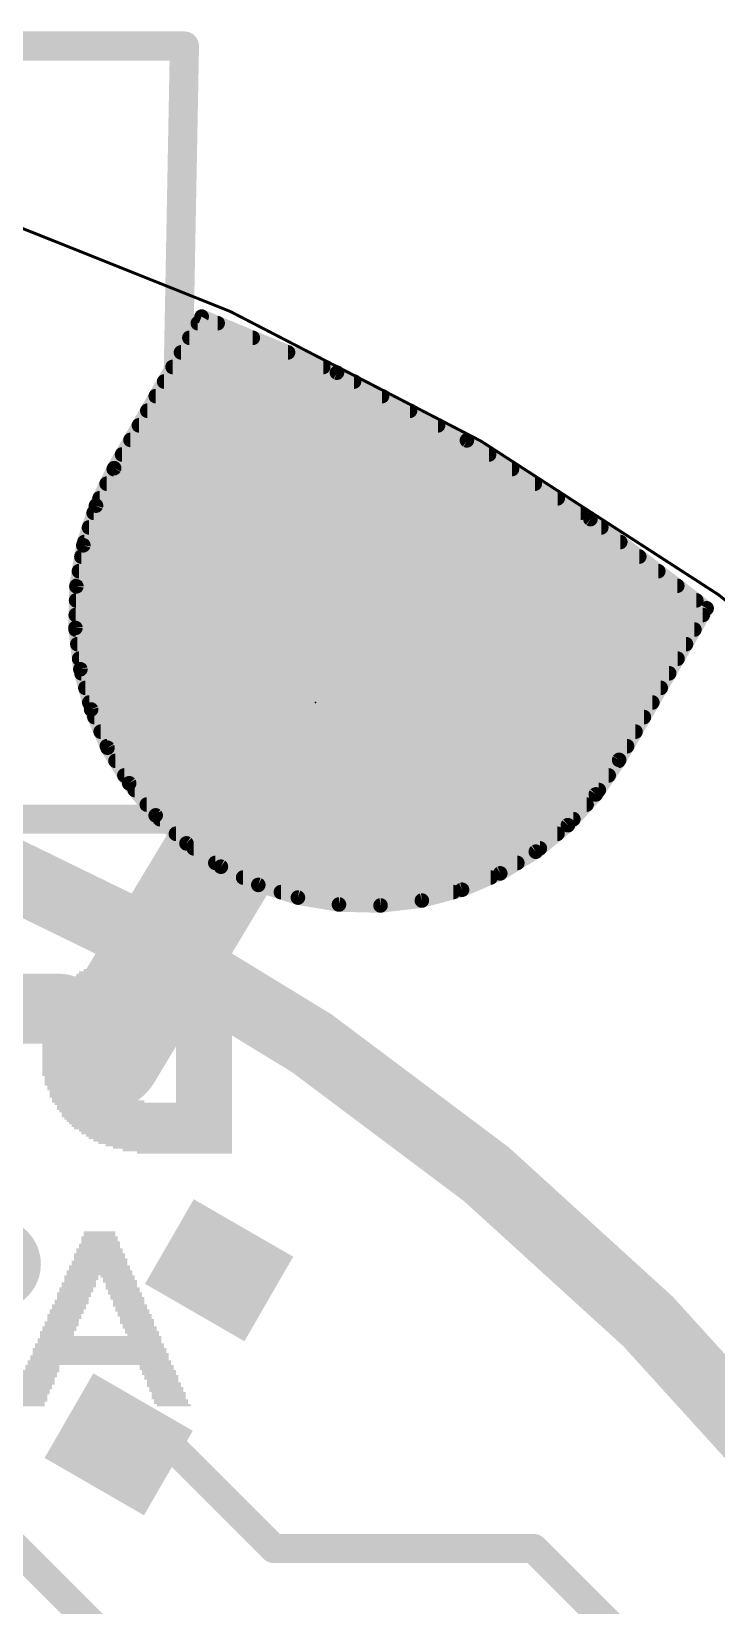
# Model space of a CAD drawing. Extents: x -25.4 to 25.4, y -25.4 to 25.5.
# Drawn here: x 8.83 to 14.8, y 11.82 to 25.53 of the extents above; entities that cross this region are included whole.
import ezdxf

# ---------------------------------------------------------------- set-up
doc = ezdxf.new("R2010")
doc.units = 0
for name, color, linetype in [('1', 12, 'CONTINUOUS'), ('16', 132, 'CONTINUOUS'), ('17', 110, 'CONTINUOUS'), ('18', 110, 'CONTINUOUS'), ('20', 53, 'CONTINUOUS'), ('204', 40, 'CONTINUOUS'), ('23', 53, 'CONTINUOUS')]:
    doc.layers.add(name, color=color, linetype=linetype)

# ---------------------------------------------------------------- blocks, each defined once
blk = doc.blocks.new('ROUNDP')
at = {"const_width": 0.5}
blk.add_lwpolyline([(0, -0.25, 1), (0, 0.25, 1), (0, -0.25)], format="xyb", dxfattribs=at)
blk = doc.blocks.new('RECT')
blk.add_solid([(-0.5, -0.5), (0.5, -0.5), (-0.5, 0.5), (0.5, 0.5)])
blk = doc.blocks.new('ROUNDV')
at = {"const_width": 0.5}
blk.add_lwpolyline([(0, -0.25, 1), (0, 0.25, 1), (0, -0.25)], format="xyb", dxfattribs=at)

msp = doc.modelspace()

# ---------------------------------------------------------------- linework, layer by layer
at = {"layer": '1'}
for points, const_width in [([(10.3098, 23.0447), (9.5478, 21.7249)], 0.127), ([(10.2765, 22.987), (10.4491, 22.987)], 0.127), ([(11.4887, 22.5564), (10.3098, 23.0447)], 0.127), ([(10.2031, 22.86), (10.7557, 22.86)], 0.127), ([(10.1298, 22.733), (11.0624, 22.733)], 0.127), ([(10.0565, 22.606), (11.369, 22.606)], 0.127), ([(12.6206, 21.9672), (11.4887, 22.5564)], 0.127), ([(9.9832, 22.479), (11.6374, 22.479)], 0.127), ([(9.9099, 22.352), (11.8814, 22.352)], 0.127), ([(9.8365, 22.225), (12.1253, 22.225)], 0.127), ([(9.7632, 22.098), (12.3693, 22.098)], 0.127), ([(9.6899, 21.971), (12.6133, 21.971)], 0.127), ([(13.6968, 21.2815), (12.6206, 21.9672)], 0.127), ([(9.6166, 21.844), (12.8139, 21.844)], 0.127), ([(9.5478, 21.7249), (9.3894, 21.3989)], 0.127), ([(9.4823, 21.59), (13.2126, 21.59)], 0.127), ([(9.544, 21.717), (13.0133, 21.717)], 0.127), ([(9.4206, 21.463), (13.412, 21.463)], 0.127), ([(9.3894, 21.3989), (9.2791, 21.0537)], 0.127), ([(9.3693, 21.336), (13.6113, 21.336)], 0.127), ([(9.3287, 21.209), (13.7914, 21.209)], 0.127), ([(14.7092, 20.5047), (13.6968, 21.2815)], 0.127), ([(9.2791, 21.0537), (9.219, 20.6963)], 0.127), ([(9.2881, 21.082), (13.9569, 21.082)], 0.127), ([(9.2625, 20.955), (14.1224, 20.955)], 0.127), ([(9.2411, 20.828), (14.2879, 20.828)], 0.127), ([(9.219, 20.6963), (9.2104, 20.334)], 0.127), ([(9.2198, 20.701), (14.4534, 20.701)], 0.127), ([(9.2161, 20.574), (14.6189, 20.574)], 0.127), ([(13.9472, 19.1849), (14.7092, 20.5047)], 0.127), ([(9.2131, 20.447), (14.6759, 20.447)], 0.127), ([(9.2104, 20.334), (9.2534, 19.9742)], 0.127), ([(9.212, 20.32), (14.6026, 20.32)], 0.127), ([(9.2272, 20.193), (14.5292, 20.193)], 0.127), ([(9.2424, 20.066), (14.4559, 20.066)], 0.127), ([(9.2534, 19.9742), (9.3472, 19.6241)], 0.127), ([(9.2628, 19.939), (14.3826, 19.939)], 0.127), ([(9.2969, 19.812), (14.3093, 19.812)], 0.127), ([(9.3309, 19.685), (14.2359, 19.685)], 0.127), ([(9.3472, 19.6241), (9.4899, 19.291)], 0.127), ([(9.3755, 19.558), (14.1626, 19.558)], 0.127), ([(9.4299, 19.431), (14.0893, 19.431)], 0.127), ([(9.4843, 19.304), (14.016, 19.304)], 0.127), ([(9.4899, 19.291), (9.6785, 18.9816)], 0.127), ([(9.5593, 19.177), (13.9419, 19.177)], 0.127), ([(13.7441, 18.8848), (13.9472, 19.1849)], 0.127), ([(9.6368, 19.05), (13.8559, 19.05)], 0.127), ([(9.6785, 18.9816), (9.9092, 18.7021)], 0.127), ([(9.7268, 18.923), (13.77, 18.923)], 0.127), ([(13.5003, 18.6166), (13.7441, 18.8848)], 0.127), ([(9.8317, 18.796), (13.6634, 18.796)], 0.127), ([(9.9092, 18.7021), (10.1774, 18.4583)], 0.127), ([(9.9456, 18.669), (13.5479, 18.669)], 0.127), ([(13.2208, 18.3859), (13.5003, 18.6166)], 0.127), ([(10.0853, 18.542), (13.4099, 18.542)], 0.127), ([(10.1774, 18.4583), (10.4775, 18.2552)], 0.127), ([(10.2414, 18.415), (13.2561, 18.415)], 0.127), ([(12.9114, 18.1973), (13.2208, 18.3859)], 0.127), ([(10.429, 18.288), (13.0603, 18.288)], 0.127), ([(10.4775, 18.2552), (10.8035, 18.0968)], 0.127), ([(12.5783, 18.0546), (12.9114, 18.1973)], 0.127), ([(10.6714, 18.161), (12.8267, 18.161)], 0.127), ([(10.8035, 18.0968), (11.1487, 17.9865)], 0.127), ([(11.0001, 18.034), (12.5014, 18.034)], 0.127), ([(12.2282, 17.9608), (12.5783, 18.0546)], 0.127), ([(11.1487, 17.9865), (11.5061, 17.9264)], 0.127), ([(11.5061, 17.9264), (11.8684, 17.9178)], 0.127), ([(11.8684, 17.9178), (12.2282, 17.9608)], 0.127), ([(10.0315, 13.2262), (9.587, 13.2262)], 0.254), ([(10.9388, 12.319), (10.0315, 13.2262)], 0.254), ([(13.2023, 12.319), (10.9388, 12.319)], 0.254), ([(13.2023, 12.319), (14.8688, 10.6525)], 0.254)]:
    msp.add_lwpolyline(points, dxfattribs=dict(at, const_width=const_width))
for points, const_width in [([(10.2765, 23.0188, 1), (10.2765, 22.9553)], 0.0635), ([(10.3219, 23.0741, 1), (10.2976, 23.0154)], 0.0635), ([(10.3373, 23.0288, 1), (10.2823, 23.0606)], 0.0635), ([(10.4491, 22.9553, 1), (10.4491, 23.0188)], 0.0635), ([(10.2031, 22.8917, 1), (10.2031, 22.8283)], 0.0635), ([(10.7557, 22.8283, 1), (10.7557, 22.8917)], 0.0635), ([(10.1298, 22.7647, 1), (10.1298, 22.7013)], 0.0635), ([(11.0624, 22.7013, 1), (11.0624, 22.7647)], 0.0635), ([(10.0565, 22.6378, 1), (10.0565, 22.5743)], 0.0635), ([(11.369, 22.5743, 1), (11.369, 22.6378)], 0.0635), ([(11.5034, 22.5846, 1), (11.4741, 22.5282)], 0.0635), ([(11.4766, 22.5271, 1), (11.5009, 22.5857)], 0.0635), ([(9.9832, 22.5108, 1), (9.9832, 22.4473)], 0.0635), ([(11.6374, 22.4473, 1), (11.6374, 22.5108)], 0.0635), ([(9.9099, 22.3837, 1), (9.9099, 22.3203)], 0.0635), ([(11.8814, 22.3203, 1), (11.8814, 22.3837)], 0.0635), ([(9.8365, 22.2568, 1), (9.8365, 22.1933)], 0.0635), ([(12.1253, 22.1933, 1), (12.1253, 22.2568)], 0.0635), ([(9.7632, 22.1298, 1), (9.7632, 22.0663)], 0.0635), ([(12.3693, 22.0663, 1), (12.3693, 22.1298)], 0.0635), ([(9.6899, 22.0027, 1), (9.6899, 21.9393)], 0.0635), ([(12.6377, 21.9939, 1), (12.6036, 21.9404)], 0.0635), ([(12.6059, 21.939, 1), (12.6353, 21.9953)], 0.0635), ([(12.6133, 21.9393, 1), (12.6133, 22.0027)], 0.0635), ([(9.6166, 21.8758, 1), (9.6166, 21.8123)], 0.0635), ([(12.8139, 21.8123, 1), (12.8139, 21.8758)], 0.0635), ([(9.4823, 21.6217, 1), (9.4823, 21.5583)], 0.0635), ([(9.544, 21.7488, 1), (9.544, 21.6853)], 0.0635), ([(9.5203, 21.7408, 1), (9.5753, 21.709)], 0.0635), ([(9.5764, 21.711, 1), (9.5192, 21.7388)], 0.0635), ([(13.0133, 21.6853, 1), (13.0133, 21.7488)], 0.0635), ([(13.2126, 21.5583, 1), (13.2126, 21.6217)], 0.0635), ([(9.4206, 21.4947, 1), (9.4206, 21.4313)], 0.0635), ([(13.412, 21.4313, 1), (13.412, 21.4947)], 0.0635), ([(9.3693, 21.3678, 1), (9.3693, 21.3043)], 0.0635), ([(9.3609, 21.4128, 1), (9.418, 21.385)], 0.0635), ([(9.4197, 21.3892, 1), (9.3592, 21.4086)], 0.0635), ([(13.6113, 21.3043, 1), (13.6113, 21.3678)], 0.0635), ([(9.3287, 21.2407, 1), (9.3287, 21.1773)], 0.0635), ([(13.7162, 21.3067, 1), (13.6775, 21.2563)], 0.0635), ([(13.6798, 21.2548, 1), (13.7139, 21.3083)], 0.0635), ([(13.7914, 21.1773, 1), (13.7914, 21.2407)], 0.0635), ([(9.3104, 21.0485, 1), (9.2478, 21.059)], 0.0635), ([(9.2881, 21.1137, 1), (9.2881, 21.0503)], 0.0635), ([(13.9569, 21.0503, 1), (13.9569, 21.1137)], 0.0635), ([(9.2625, 20.9868, 1), (9.2625, 20.9233)], 0.0635), ([(9.2489, 21.0634, 1), (9.3093, 21.0441)], 0.0635), ([(14.1224, 20.9233, 1), (14.1224, 20.9868)], 0.0635), ([(9.2411, 20.8597, 1), (9.2411, 20.7963)], 0.0635), ([(14.2879, 20.7963, 1), (14.2879, 20.8597)], 0.0635), ([(9.2507, 20.6956, 1), (9.1873, 20.6971)], 0.0635), ([(9.1877, 20.7016, 1), (9.2503, 20.6911)], 0.0635), ([(9.2198, 20.7327, 1), (9.2198, 20.6693)], 0.0635), ([(14.4534, 20.6693, 1), (14.4534, 20.7327)], 0.0635), ([(9.2161, 20.6058, 1), (9.2161, 20.5423)], 0.0635), ([(14.6189, 20.5423, 1), (14.6189, 20.6058)], 0.0635), ([(14.7367, 20.4888, 1), (14.6817, 20.5206)], 0.0635), ([(14.6899, 20.4795, 1), (14.7285, 20.5299)], 0.0635), ([(20.32, 0, 0.4142), (0, 20.32)], 0.254), ([(9.2131, 20.4788, 1), (9.2131, 20.4153)], 0.0635), ([(14.6759, 20.4153, 1), (14.6759, 20.4788)], 0.0635), ([(9.2419, 20.3378, 1), (9.1788, 20.3303)], 0.0635), ([(9.1786, 20.3348, 1), (9.2421, 20.3333)], 0.0635), ([(9.212, 20.3517, 1), (9.212, 20.2883)], 0.0635), ([(14.6026, 20.2883, 1), (14.6026, 20.3517)], 0.0635), ([(9.2272, 20.2248, 1), (9.2272, 20.1613)], 0.0635), ([(14.5292, 20.1613, 1), (14.5292, 20.2248)], 0.0635), ([(9.2424, 20.0978, 1), (9.2424, 20.0343)], 0.0635), ([(9.2841, 19.9824, 1), (9.2227, 19.966)], 0.0635), ([(9.2219, 19.9704, 1), (9.2849, 19.978)], 0.0635), ([(14.4559, 20.0343, 1), (14.4559, 20.0978)], 0.0635), ([(9.2628, 19.9707, 1), (9.2628, 19.9073)], 0.0635), ([(9.2969, 19.8438, 1), (9.2969, 19.7803)], 0.0635), ([(14.3093, 19.7803, 1), (14.3093, 19.8438)], 0.0635), ([(14.3826, 19.9073, 1), (14.3826, 19.9707)], 0.0635), ([(9.3309, 19.7168, 1), (9.3309, 19.6533)], 0.0635), ([(14.2359, 19.6533, 1), (14.2359, 19.7168)], 0.0635), ([(9.3764, 19.6366, 1), (9.318, 19.6116)], 0.0635), ([(9.3165, 19.6159, 1), (9.3779, 19.6324)], 0.0635), ([(9.3755, 19.5897, 1), (9.3755, 19.5263)], 0.0635), ([(14.1626, 19.5263, 1), (14.1626, 19.5897)], 0.0635), ([(9.4299, 19.4627, 1), (9.4299, 19.3993)], 0.0635), ([(14.0893, 19.3993, 1), (14.0893, 19.4627)], 0.0635), ([(9.4843, 19.3358, 1), (9.4843, 19.2723)], 0.0635), ([(9.517, 19.3075, 1), (9.4627, 19.2745)], 0.0635), ([(9.4607, 19.2785, 1), (9.519, 19.3035)], 0.0635), ([(14.016, 19.2723, 1), (14.016, 19.3358)], 0.0635), ([(9.5593, 19.2087, 1), (9.5593, 19.1453)], 0.0635), ([(13.9197, 19.2008, 1), (13.9747, 19.169)], 0.0635), ([(13.9735, 19.1671, 1), (13.9209, 19.2027)], 0.0635), ([(13.9419, 19.1453, 1), (13.9419, 19.2087)], 0.0635), ([(9.6368, 19.0817, 1), (9.6368, 19.0183)], 0.0635), ([(13.8559, 19.0183, 1), (13.8559, 19.0817)], 0.0635), ([(9.703, 19.0018, 1), (9.654, 18.9613)], 0.0635), ([(9.6514, 18.965, 1), (9.7056, 18.9981)], 0.0635), ([(9.7268, 18.9548, 1), (9.7268, 18.8913)], 0.0635), ([(13.7178, 18.9026, 1), (13.7704, 18.867)], 0.0635), ([(13.7676, 18.8634, 1), (13.7206, 18.9061)], 0.0635), ([(13.77, 18.8913, 1), (13.77, 18.9548)], 0.0635), ([(7.1205, -18.6055, 0.6745), (7.9375, 18.542)], 0.6096), ([(9.8317, 18.8277, 1), (9.8317, 18.7643)], 0.0635), ([(13.6634, 18.7643, 1), (13.6634, 18.8277)], 0.0635), ([(9.9306, 18.7256, 1), (9.8879, 18.6786)], 0.0635), ([(9.8847, 18.6819, 1), (9.9337, 18.7223)], 0.0635), ([(9.9456, 18.7007, 1), (9.9456, 18.6373)], 0.0635), ([(13.4768, 18.638, 1), (13.5238, 18.5953)], 0.0635), ([(13.5205, 18.5921, 1), (13.4801, 18.6411)], 0.0635), ([(13.5479, 18.6373, 1), (13.5479, 18.7007)], 0.0635), ([(10.0853, 18.5738, 1), (10.0853, 18.5103)], 0.0635), ([(10.1952, 18.4846, 1), (10.1596, 18.432)], 0.0635), ([(10.156, 18.4348, 1), (10.1987, 18.4818)], 0.0635), ([(13.4099, 18.5103, 1), (13.4099, 18.5738)], 0.0635), ([(10.2414, 18.4467, 1), (10.2414, 18.3833)], 0.0635), ([(13.2006, 18.4104, 1), (13.2411, 18.3614)], 0.0635), ([(13.2374, 18.3588, 1), (13.2043, 18.413)], 0.0635), ([(13.2561, 18.3833, 1), (13.2561, 18.4467)], 0.0635), ([(10.429, 18.3197, 1), (10.429, 18.2563)], 0.0635), ([(10.4914, 18.2837, 1), (10.4636, 18.2266)], 0.0635), ([(10.4597, 18.2289, 1), (10.4953, 18.2815)], 0.0635), ([(12.8949, 18.2244, 1), (12.9279, 18.1701)], 0.0635), ([(12.9239, 18.1681, 1), (12.8989, 18.2264)], 0.0635), ([(13.0603, 18.2563, 1), (13.0603, 18.3197)], 0.0635), ([(10.6714, 18.1928, 1), (10.6714, 18.1293)], 0.0635), ([(10.8131, 18.1271, 1), (10.7938, 18.0666)], 0.0635), ([(10.7896, 18.0683, 1), (10.8174, 18.1254)], 0.0635), ([(11.0001, 18.0658, 1), (11.0001, 18.0023)], 0.0635), ([(12.5014, 18.0023, 1), (12.5014, 18.0658)], 0.0635), ([(12.5658, 18.0838, 1), (12.5908, 18.0254)], 0.0635), ([(12.5865, 18.0239, 1), (12.57, 18.0853)], 0.0635), ([(12.8267, 18.1293, 1), (12.8267, 18.1928)], 0.0635), ([(11.1539, 18.0178, 1), (11.1434, 17.9552)], 0.0635), ([(11.139, 17.9563, 1), (11.1583, 18.0167)], 0.0635), ([(11.5068, 17.9581, 1), (11.5053, 17.8947)], 0.0635), ([(11.5008, 17.8951, 1), (11.5113, 17.9577)], 0.0635), ([(11.8646, 17.9493, 1), (11.8721, 17.8862)], 0.0635), ([(11.8676, 17.886, 1), (11.8691, 17.9495)], 0.0635), ([(12.22, 17.9915, 1), (12.2364, 17.9301)], 0.0635), ([(12.232, 17.9293, 1), (12.2244, 17.9923)], 0.0635), ([(9.587, 13.2897, 1), (9.587, 13.1627)], 0.127), ([(10.0764, 13.2711, 1), (9.9866, 13.1813)], 0.127), ([(10.0315, 13.1627, 1), (10.0315, 13.2897)], 0.127), ([(10.9388, 12.3825, 1), (10.9388, 12.2555)], 0.127), ([(10.8939, 12.2741, 1), (10.9837, 12.3639)], 0.127), ([(13.2472, 12.3639, 1), (13.1574, 12.2741)], 0.127), ([(13.2023, 12.2555, 1), (13.2023, 12.3825)], 0.127)]:
    msp.add_lwpolyline(points, format="xyb", dxfattribs=dict(at, const_width=const_width))
at = {"layer": '16'}
for points, const_width in [([(10.16, 25.4), (-10.668, 25.4)], 0.254), ([(10.033, 18.669), (10.16, 25.4)], 0.254), ([(10.3098, 23.0447), (9.5478, 21.7249)], 0.127), ([(10.2765, 22.987), (10.4491, 22.987)], 0.127), ([(11.4887, 22.5564), (10.3098, 23.0447)], 0.127), ([(10.2031, 22.86), (10.7557, 22.86)], 0.127), ([(10.1298, 22.733), (11.0624, 22.733)], 0.127), ([(10.0565, 22.606), (11.369, 22.606)], 0.127), ([(12.6206, 21.9672), (11.4887, 22.5564)], 0.127), ([(9.9832, 22.479), (11.6374, 22.479)], 0.127), ([(9.9099, 22.352), (11.8814, 22.352)], 0.127), ([(9.8365, 22.225), (12.1253, 22.225)], 0.127), ([(9.7632, 22.098), (12.3693, 22.098)], 0.127), ([(9.6899, 21.971), (12.6133, 21.971)], 0.127), ([(13.6968, 21.2815), (12.6206, 21.9672)], 0.127), ([(9.6166, 21.844), (12.8139, 21.844)], 0.127), ([(9.5478, 21.7249), (9.3894, 21.3989)], 0.127), ([(9.4823, 21.59), (13.2126, 21.59)], 0.127), ([(9.544, 21.717), (13.0133, 21.717)], 0.127), ([(9.4206, 21.463), (13.412, 21.463)], 0.127), ([(9.3894, 21.3989), (9.2791, 21.0537)], 0.127), ([(9.3693, 21.336), (13.6113, 21.336)], 0.127), ([(9.3287, 21.209), (13.7914, 21.209)], 0.127), ([(14.7092, 20.5047), (13.6968, 21.2815)], 0.127), ([(9.2791, 21.0537), (9.219, 20.6963)], 0.127), ([(9.2881, 21.082), (13.9569, 21.082)], 0.127), ([(9.2625, 20.955), (14.1224, 20.955)], 0.127), ([(9.2411, 20.828), (14.2879, 20.828)], 0.127), ([(9.219, 20.6963), (9.2104, 20.334)], 0.127), ([(9.2198, 20.701), (14.4534, 20.701)], 0.127), ([(11.557, 20.1249), (9.4615, 16.637)], 1.016), ([(9.2161, 20.574), (14.6189, 20.574)], 0.127), ([(13.9472, 19.1849), (14.7092, 20.5047)], 0.127), ([(9.2131, 20.447), (14.6759, 20.447)], 0.127), ([(9.2104, 20.334), (9.2534, 19.9742)], 0.127), ([(9.212, 20.32), (14.6026, 20.32)], 0.127), ([(9.2272, 20.193), (14.5292, 20.193)], 0.127), ([(9.2424, 20.066), (14.4559, 20.066)], 0.127), ([(9.2534, 19.9742), (9.3472, 19.6241)], 0.127), ([(9.2628, 19.939), (14.3826, 19.939)], 0.127), ([(9.2969, 19.812), (14.3093, 19.812)], 0.127), ([(9.3309, 19.685), (14.2359, 19.685)], 0.127), ([(9.3472, 19.6241), (9.4899, 19.291)], 0.127), ([(9.3755, 19.558), (14.1626, 19.558)], 0.127), ([(9.4299, 19.431), (14.0893, 19.431)], 0.127), ([(9.4843, 19.304), (14.016, 19.304)], 0.127), ([(9.4899, 19.291), (9.6785, 18.9816)], 0.127), ([(9.5593, 19.177), (13.9419, 19.177)], 0.127), ([(13.7441, 18.8848), (13.9472, 19.1849)], 0.127), ([(9.6368, 19.05), (13.8559, 19.05)], 0.127), ([(9.6785, 18.9816), (9.9092, 18.7021)], 0.127), ([(9.7268, 18.923), (13.77, 18.923)], 0.127), ([(13.5003, 18.6166), (13.7441, 18.8848)], 0.127), ([(-10.795, 18.669), (10.033, 18.669)], 0.254), ([(9.8317, 18.796), (13.6634, 18.796)], 0.127), ([(9.9092, 18.7021), (10.1774, 18.4583)], 0.127), ([(9.9456, 18.669), (13.5479, 18.669)], 0.127), ([(13.2208, 18.3859), (13.5003, 18.6166)], 0.127), ([(10.0853, 18.542), (13.4099, 18.542)], 0.127), ([(10.1774, 18.4583), (10.4775, 18.2552)], 0.127), ([(10.2414, 18.415), (13.2561, 18.415)], 0.127), ([(12.9114, 18.1973), (13.2208, 18.3859)], 0.127), ([(10.429, 18.288), (13.0603, 18.288)], 0.127), ([(10.4775, 18.2552), (10.8035, 18.0968)], 0.127), ([(12.5783, 18.0546), (12.9114, 18.1973)], 0.127), ([(10.6714, 18.161), (12.8267, 18.161)], 0.127), ([(10.8035, 18.0968), (11.1487, 17.9865)], 0.127), ([(11.0001, 18.034), (12.5014, 18.034)], 0.127), ([(12.2282, 17.9608), (12.5783, 18.0546)], 0.127), ([(11.1487, 17.9865), (11.5061, 17.9264)], 0.127), ([(11.5061, 17.9264), (11.8684, 17.9178)], 0.127), ([(11.8684, 17.9178), (12.2282, 17.9608)], 0.127), ([(3.175, 17.018), (9.0805, 17.018)], 0.6096), ([(9.0805, 17.018), (9.4615, 16.637)], 0.6096), ([(7.1755, 13.843), (9.4615, 11.557)], 0.254)]:
    msp.add_lwpolyline(points, dxfattribs=dict(at, const_width=const_width))
for points, const_width in [([(10.2235, 25.3988, 1), (10.0965, 25.4012)], 0.127), ([(10.16, 25.3365, 1), (10.16, 25.4635)], 0.127), ([(10.2765, 23.0188, 1), (10.2765, 22.9553)], 0.0635), ([(10.3219, 23.0741, 1), (10.2976, 23.0154)], 0.0635), ([(10.3373, 23.0288, 1), (10.2823, 23.0606)], 0.0635), ([(10.4491, 22.9553, 1), (10.4491, 23.0188)], 0.0635), ([(10.2031, 22.8917, 1), (10.2031, 22.8283)], 0.0635), ([(10.7557, 22.8283, 1), (10.7557, 22.8917)], 0.0635), ([(10.1298, 22.7647, 1), (10.1298, 22.7013)], 0.0635), ([(11.0624, 22.7013, 1), (11.0624, 22.7647)], 0.0635), ([(10.0565, 22.6378, 1), (10.0565, 22.5743)], 0.0635), ([(11.369, 22.5743, 1), (11.369, 22.6378)], 0.0635), ([(11.5034, 22.5846, 1), (11.4741, 22.5282)], 0.0635), ([(11.4766, 22.5271, 1), (11.5009, 22.5857)], 0.0635), ([(9.9832, 22.5108, 1), (9.9832, 22.4473)], 0.0635), ([(11.6374, 22.4473, 1), (11.6374, 22.5108)], 0.0635), ([(9.9099, 22.3837, 1), (9.9099, 22.3203)], 0.0635), ([(11.8814, 22.3203, 1), (11.8814, 22.3837)], 0.0635), ([(9.8365, 22.2568, 1), (9.8365, 22.1933)], 0.0635), ([(12.1253, 22.1933, 1), (12.1253, 22.2568)], 0.0635), ([(9.7632, 22.1298, 1), (9.7632, 22.0663)], 0.0635), ([(12.3693, 22.0663, 1), (12.3693, 22.1298)], 0.0635), ([(9.6899, 22.0027, 1), (9.6899, 21.9393)], 0.0635), ([(12.6377, 21.9939, 1), (12.6036, 21.9404)], 0.0635), ([(12.6059, 21.939, 1), (12.6353, 21.9953)], 0.0635), ([(12.6133, 21.9393, 1), (12.6133, 22.0027)], 0.0635), ([(9.6166, 21.8758, 1), (9.6166, 21.8123)], 0.0635), ([(12.8139, 21.8123, 1), (12.8139, 21.8758)], 0.0635), ([(9.4823, 21.6217, 1), (9.4823, 21.5583)], 0.0635), ([(9.544, 21.7488, 1), (9.544, 21.6853)], 0.0635), ([(9.5203, 21.7408, 1), (9.5753, 21.709)], 0.0635), ([(9.5764, 21.711, 1), (9.5192, 21.7388)], 0.0635), ([(13.0133, 21.6853, 1), (13.0133, 21.7488)], 0.0635), ([(13.2126, 21.5583, 1), (13.2126, 21.6217)], 0.0635), ([(9.4206, 21.4947, 1), (9.4206, 21.4313)], 0.0635), ([(13.412, 21.4313, 1), (13.412, 21.4947)], 0.0635), ([(9.3693, 21.3678, 1), (9.3693, 21.3043)], 0.0635), ([(9.3609, 21.4128, 1), (9.418, 21.385)], 0.0635), ([(9.4197, 21.3892, 1), (9.3592, 21.4086)], 0.0635), ([(13.6113, 21.3043, 1), (13.6113, 21.3678)], 0.0635), ([(9.3287, 21.2407, 1), (9.3287, 21.1773)], 0.0635), ([(13.7162, 21.3067, 1), (13.6775, 21.2563)], 0.0635), ([(13.6798, 21.2548, 1), (13.7139, 21.3083)], 0.0635), ([(13.7914, 21.1773, 1), (13.7914, 21.2407)], 0.0635), ([(9.3104, 21.0485, 1), (9.2478, 21.059)], 0.0635), ([(9.2881, 21.1137, 1), (9.2881, 21.0503)], 0.0635), ([(13.9569, 21.0503, 1), (13.9569, 21.1137)], 0.0635), ([(9.2625, 20.9868, 1), (9.2625, 20.9233)], 0.0635), ([(9.2489, 21.0634, 1), (9.3093, 21.0441)], 0.0635), ([(14.1224, 20.9233, 1), (14.1224, 20.9868)], 0.0635), ([(9.2411, 20.8597, 1), (9.2411, 20.7963)], 0.0635), ([(14.2879, 20.7963, 1), (14.2879, 20.8597)], 0.0635), ([(9.2507, 20.6956, 1), (9.1873, 20.6971)], 0.0635), ([(9.1877, 20.7016, 1), (9.2503, 20.6911)], 0.0635), ([(9.2198, 20.7327, 1), (9.2198, 20.6693)], 0.0635), ([(14.4534, 20.6693, 1), (14.4534, 20.7327)], 0.0635), ([(9.2161, 20.6058, 1), (9.2161, 20.5423)], 0.0635), ([(11.7747, 19.9941, 1), (11.3393, 20.2557)], 0.508), ([(14.6189, 20.5423, 1), (14.6189, 20.6058)], 0.0635), ([(14.7367, 20.4888, 1), (14.6817, 20.5206)], 0.0635), ([(14.6899, 20.4795, 1), (14.7285, 20.5299)], 0.0635), ([(20.32, 0, 0.4142), (0, 20.32)], 0.254), ([(9.2131, 20.4788, 1), (9.2131, 20.4153)], 0.0635), ([(14.6759, 20.4153, 1), (14.6759, 20.4788)], 0.0635), ([(9.2419, 20.3378, 1), (9.1788, 20.3303)], 0.0635), ([(9.1786, 20.3348, 1), (9.2421, 20.3333)], 0.0635), ([(9.212, 20.3517, 1), (9.212, 20.2883)], 0.0635), ([(14.6026, 20.2883, 1), (14.6026, 20.3517)], 0.0635), ([(9.2272, 20.2248, 1), (9.2272, 20.1613)], 0.0635), ([(14.5292, 20.1613, 1), (14.5292, 20.2248)], 0.0635), ([(9.2424, 20.0978, 1), (9.2424, 20.0343)], 0.0635), ([(9.2841, 19.9824, 1), (9.2227, 19.966)], 0.0635), ([(9.2219, 19.9704, 1), (9.2849, 19.978)], 0.0635), ([(14.4559, 20.0343, 1), (14.4559, 20.0978)], 0.0635), ([(9.2628, 19.9707, 1), (9.2628, 19.9073)], 0.0635), ([(9.2969, 19.8438, 1), (9.2969, 19.7803)], 0.0635), ([(14.3093, 19.7803, 1), (14.3093, 19.8438)], 0.0635), ([(14.3826, 19.9073, 1), (14.3826, 19.9707)], 0.0635), ([(9.3309, 19.7168, 1), (9.3309, 19.6533)], 0.0635), ([(14.2359, 19.6533, 1), (14.2359, 19.7168)], 0.0635), ([(9.3764, 19.6366, 1), (9.318, 19.6116)], 0.0635), ([(9.3165, 19.6159, 1), (9.3779, 19.6324)], 0.0635), ([(9.3755, 19.5897, 1), (9.3755, 19.5263)], 0.0635), ([(14.1626, 19.5263, 1), (14.1626, 19.5897)], 0.0635), ([(9.4299, 19.4627, 1), (9.4299, 19.3993)], 0.0635), ([(14.0893, 19.3993, 1), (14.0893, 19.4627)], 0.0635), ([(9.4843, 19.3358, 1), (9.4843, 19.2723)], 0.0635), ([(9.517, 19.3075, 1), (9.4627, 19.2745)], 0.0635), ([(9.4607, 19.2785, 1), (9.519, 19.3035)], 0.0635), ([(14.016, 19.2723, 1), (14.016, 19.3358)], 0.0635), ([(9.5593, 19.2087, 1), (9.5593, 19.1453)], 0.0635), ([(13.9197, 19.2008, 1), (13.9747, 19.169)], 0.0635), ([(13.9735, 19.1671, 1), (13.9209, 19.2027)], 0.0635), ([(13.9419, 19.1453, 1), (13.9419, 19.2087)], 0.0635), ([(9.6368, 19.0817, 1), (9.6368, 19.0183)], 0.0635), ([(13.8559, 19.0183, 1), (13.8559, 19.0817)], 0.0635), ([(9.703, 19.0018, 1), (9.654, 18.9613)], 0.0635), ([(9.6514, 18.965, 1), (9.7056, 18.9981)], 0.0635), ([(9.7268, 18.9548, 1), (9.7268, 18.8913)], 0.0635), ([(13.7178, 18.9026, 1), (13.7704, 18.867)], 0.0635), ([(13.7676, 18.8634, 1), (13.7206, 18.9061)], 0.0635), ([(13.77, 18.8913, 1), (13.77, 18.9548)], 0.0635), ([(9.8317, 18.8277, 1), (9.8317, 18.7643)], 0.0635), ([(10.033, 18.6055, 1), (10.033, 18.7325)], 0.127), ([(13.6634, 18.7643, 1), (13.6634, 18.8277)], 0.0635), ([(9.9306, 18.7256, 1), (9.8879, 18.6786)], 0.0635), ([(9.8847, 18.6819, 1), (9.9337, 18.7223)], 0.0635), ([(9.9456, 18.7007, 1), (9.9456, 18.6373)], 0.0635), ([(9.9695, 18.6702, 1), (10.0965, 18.6678)], 0.127), ([(13.4768, 18.638, 1), (13.5238, 18.5953)], 0.0635), ([(13.5205, 18.5921, 1), (13.4801, 18.6411)], 0.0635), ([(13.5479, 18.6373, 1), (13.5479, 18.7007)], 0.0635), ([(10.0853, 18.5738, 1), (10.0853, 18.5103)], 0.0635), ([(10.1952, 18.4846, 1), (10.1596, 18.432)], 0.0635), ([(10.156, 18.4348, 1), (10.1987, 18.4818)], 0.0635), ([(13.4099, 18.5103, 1), (13.4099, 18.5738)], 0.0635), ([(10.2414, 18.4467, 1), (10.2414, 18.3833)], 0.0635), ([(13.2006, 18.4104, 1), (13.2411, 18.3614)], 0.0635), ([(13.2374, 18.3588, 1), (13.2043, 18.413)], 0.0635), ([(13.2561, 18.3833, 1), (13.2561, 18.4467)], 0.0635), ([(10.429, 18.3197, 1), (10.429, 18.2563)], 0.0635), ([(10.4914, 18.2837, 1), (10.4636, 18.2266)], 0.0635), ([(10.4597, 18.2289, 1), (10.4953, 18.2815)], 0.0635), ([(12.8949, 18.2244, 1), (12.9279, 18.1701)], 0.0635), ([(12.9239, 18.1681, 1), (12.8989, 18.2264)], 0.0635), ([(13.0603, 18.2563, 1), (13.0603, 18.3197)], 0.0635), ([(10.6714, 18.1928, 1), (10.6714, 18.1293)], 0.0635), ([(10.8131, 18.1271, 1), (10.7938, 18.0666)], 0.0635), ([(10.7896, 18.0683, 1), (10.8174, 18.1254)], 0.0635), ([(11.0001, 18.0658, 1), (11.0001, 18.0023)], 0.0635), ([(12.5014, 18.0023, 1), (12.5014, 18.0658)], 0.0635), ([(12.5658, 18.0838, 1), (12.5908, 18.0254)], 0.0635), ([(12.5865, 18.0239, 1), (12.57, 18.0853)], 0.0635), ([(12.8267, 18.1293, 1), (12.8267, 18.1928)], 0.0635), ([(11.1539, 18.0178, 1), (11.1434, 17.9552)], 0.0635), ([(11.139, 17.9563, 1), (11.1583, 18.0167)], 0.0635), ([(11.5068, 17.9581, 1), (11.5053, 17.8947)], 0.0635), ([(11.5008, 17.8951, 1), (11.5113, 17.9577)], 0.0635), ([(11.8646, 17.9493, 1), (11.8721, 17.8862)], 0.0635), ([(11.8676, 17.886, 1), (11.8691, 17.9495)], 0.0635), ([(12.22, 17.9915, 1), (12.2364, 17.9301)], 0.0635), ([(12.232, 17.9293, 1), (12.2244, 17.9923)], 0.0635), ([(9.1883, 17.1258, 1), (8.9727, 16.9102)], 0.3048), ([(9.0805, 16.8656, 1), (9.0805, 17.1704)], 0.3048), ([(9.2438, 16.7678, 1), (9.6792, 16.5062)], 0.508), ([(9.3537, 16.5292, 1), (9.5693, 16.7448)], 0.3048)]:
    msp.add_lwpolyline(points, format="xyb", dxfattribs=dict(at, const_width=const_width))
at = {"layer": '20', "const_width": 0.0254}
msp.add_lwpolyline([(-3.4925, 25.146, 14.4823), (3.4925, 25.146)], format="xyb", dxfattribs=at)
at = {"layer": '23'}
msp.add_point((11.303, 19.685), dxfattribs=at)

# ---------------------------------------------------------------- block references
at = {"layer": '1', "xscale": 0.85, "rotation": 240}
for p in [(10.462, 14.7418), (9.587, 13.2262)]:
    msp.add_blockref('RECT', p, dxfattribs=at)
at = {"layer": '17', "xscale": 4.216, "yscale": 4.216, "rotation": 330}
msp.add_blockref('ROUNDP', (11.557, 20.1249), dxfattribs=at)
msp.add_blockref('ROUNDP', (11.557, 20.1249), dxfattribs=at)
at = {"layer": '18', "xscale": 0.8001, "yscale": 0.8001}
for p in [(9.4615, 16.637), (9.4615, 16.637), (8.509, 14.7955), (8.509, 14.7955)]:
    msp.add_blockref('ROUNDV', p, dxfattribs=at)
at = {"layer": '204', "yscale": 0.0212, "rotation": 180}
for p, xscale in [((9.9595, 17.3973), 1.2276), ((9.9913, 17.4185), 1.1641), ((10.0124, 17.4396), 1.1218), ((10.0442, 17.4608), 1.0583), ((10.0865, 17.482), 0.9736), ((10.15, 17.5031), 0.8466), ((9.8749, 17.2703), 1.3969), ((9.8855, 17.2915), 1.3758), ((9.896, 17.3126), 1.3546), ((9.9066, 17.3338), 1.3334), ((9.9278, 17.355), 1.2911), ((9.949, 17.3761), 1.2488), ((9.8114, 17.1433), 1.5239), ((9.8114, 17.1221), 1.5239), ((9.822, 17.1645), 1.5028), ((9.8325, 17.1856), 1.4816), ((9.8431, 17.2068), 1.4604), ((9.8537, 17.228), 1.4393), ((9.8643, 17.2491), 1.4181), ((9.3034, 16.9951), 0.635), ((9.314, 17.0163), 0.6561), ((9.3986, 17.0586), 0.7831), ((9.3563, 17.0375), 0.6985), ((9.8008, 17.101), 1.5451), ((9.8008, 17.0798), 1.5451), ((10.3299, 17.0586), 0.4868), ((10.3299, 17.0375), 0.4868), ((10.3299, 17.0163), 0.4868), ((10.3299, 16.9951), 0.4868), ((9.2293, 16.9105), 0.5715), ((9.2187, 16.8893), 0.5503), ((9.2187, 16.8681), 0.5503), ((9.2081, 16.847), 0.5291), ((9.2716, 16.974), 0.6138), ((9.2611, 16.9528), 0.5926), ((9.2505, 16.9316), 0.5715), ((10.3299, 16.974), 0.4868), ((10.3299, 16.9528), 0.4868), ((10.3299, 16.9316), 0.4868), ((10.3299, 16.9105), 0.4868), ((10.3299, 16.8893), 0.4868), ((10.3299, 16.8681), 0.4868), ((10.3299, 16.847), 0.4868), ((9.1976, 16.8258), 0.5503), ((9.187, 16.8046), 0.5291), ((9.187, 16.7835), 0.5291), ((9.1764, 16.7623), 0.508), ((9.1764, 16.7411), 0.508), ((9.1764, 16.72), 0.508), ((10.3299, 16.8258), 0.4868), ((10.3299, 16.8046), 0.4868), ((10.3299, 16.7835), 0.4868), ((10.3299, 16.7623), 0.4868), ((10.3299, 16.7411), 0.4868), ((10.3299, 16.72), 0.4868), ((9.1764, 16.6988), 0.508), ((9.1764, 16.6776), 0.508), ((9.1764, 16.6565), 0.508), ((9.1764, 16.6353), 0.508), ((9.1764, 16.6142), 0.508), ((9.1764, 16.593), 0.508), ((9.1764, 16.5718), 0.508), ((10.3299, 16.6988), 0.4868), ((10.3299, 16.6776), 0.4868), ((10.3299, 16.6565), 0.4868), ((10.3299, 16.6353), 0.4868), ((10.3299, 16.6142), 0.4868), ((10.3299, 16.593), 0.4868), ((10.3299, 16.5718), 0.4868), ((9.1764, 16.5507), 0.508), ((9.1764, 16.5295), 0.508), ((9.187, 16.5083), 0.5291), ((9.187, 16.4872), 0.5291), ((9.187, 16.466), 0.5291), ((9.1976, 16.4448), 0.5503), ((10.3299, 16.5507), 0.4868), ((10.3299, 16.5295), 0.4868), ((10.3299, 16.5083), 0.4868), ((10.3299, 16.4872), 0.4868), ((10.3299, 16.466), 0.4868), ((10.3299, 16.4448), 0.4868), ((9.2081, 16.4237), 0.5291), ((9.2187, 16.4025), 0.5503), ((9.2187, 16.3813), 0.5503), ((9.2293, 16.3602), 0.5715), ((9.2505, 16.339), 0.5715), ((9.2611, 16.3178), 0.5926), ((10.3299, 16.4237), 0.4868), ((10.3299, 16.4025), 0.4868), ((10.3299, 16.3813), 0.4868), ((10.3299, 16.3602), 0.4868), ((10.3299, 16.339), 0.4868), ((10.3299, 16.3178), 0.4868), ((9.2822, 16.2967), 0.5926), ((9.3034, 16.2755), 0.635), ((9.3246, 16.2543), 0.6773), ((9.3563, 16.2332), 0.6985), ((9.4092, 16.212), 0.8043), ((9.8008, 16.1908), 1.5451), ((9.8114, 16.1697), 1.5239), ((10.3299, 16.2967), 0.4868), ((10.3299, 16.2755), 0.4868), ((10.3299, 16.2543), 0.4868), ((10.3299, 16.2332), 0.4868), ((10.3299, 16.212), 0.4868), ((9.8114, 16.1485), 1.5239), ((9.822, 16.1273), 1.5028), ((9.8325, 16.1062), 1.4816), ((9.8325, 16.085), 1.4816), ((9.8431, 16.0638), 1.4604), ((9.8537, 16.0427), 1.4393), ((9.8643, 16.0215), 1.4181), ((9.8749, 16.0003), 1.3969), ((9.8855, 15.9792), 1.3758), ((9.9066, 15.958), 1.3334), ((9.9172, 15.9368), 1.3123), ((9.9384, 15.9157), 1.2699), ((9.949, 15.8945), 1.2488), ((9.9701, 15.8733), 1.2065), ((9.9913, 15.8522), 1.1641), ((10.023, 15.831), 1.1006), ((10.0548, 15.8099), 1.0371), ((10.0971, 15.7887), 0.9525), ((10.1606, 15.7675), 0.8255), ((9.4198, 15.069), 0.2752), ((9.4198, 14.9632), 0.3598), ((9.4198, 14.9421), 0.3598), ((9.4198, 15.0267), 0.3175), ((9.4198, 15.0056), 0.3175), ((9.4304, 14.9844), 0.3387), ((9.4198, 15.0479), 0.2752), ((9.4198, 14.8151), 0.4868), ((9.4198, 14.7939), 0.4868), ((9.4198, 14.8786), 0.4445), ((9.4198, 14.8574), 0.4445), ((9.4304, 14.8362), 0.4657), ((9.4198, 14.9209), 0.4022), ((9.4198, 14.8997), 0.4022), ((9.2611, 14.6881), 0.2963), ((9.2611, 14.6669), 0.2963), ((9.4198, 14.7304), 0.5715), ((9.4198, 14.7092), 0.5715), ((9.4198, 14.7727), 0.5291), ((9.4198, 14.7516), 0.5291), ((9.5785, 14.6881), 0.2963), ((9.5891, 14.6669), 0.2752), ((9.1976, 14.5399), 0.2963), ((9.1976, 14.5187), 0.2963), ((9.2187, 14.5822), 0.2963), ((9.2187, 14.5611), 0.2963), ((9.2399, 14.6246), 0.2963), ((9.2399, 14.6034), 0.2963), ((9.2505, 14.6457), 0.2752), ((9.5997, 14.6457), 0.2963), ((9.6103, 14.6246), 0.2752), ((9.6103, 14.6034), 0.2752), ((9.6209, 14.5822), 0.2963), ((9.6315, 14.5611), 0.2752), ((9.642, 14.5399), 0.2963), ((9.6526, 14.5187), 0.2752), ((9.1341, 14.3917), 0.2963), ((9.1552, 14.4341), 0.2963), ((9.1552, 14.4129), 0.2963), ((9.1764, 14.4764), 0.2963), ((9.1764, 14.4552), 0.2963), ((9.187, 14.4976), 0.2752), ((9.6632, 14.4976), 0.2963), ((9.6738, 14.4764), 0.2752), ((9.6738, 14.4552), 0.2752), ((9.6844, 14.4341), 0.2963), ((9.695, 14.4129), 0.2752), ((9.7055, 14.3917), 0.2963), ((9.0706, 14.2436), 0.2963), ((9.0917, 14.2859), 0.2963), ((9.0917, 14.2647), 0.2963), ((9.1023, 14.3071), 0.2752), ((9.1129, 14.3494), 0.2963), ((9.1129, 14.3282), 0.2963), ((9.1341, 14.3706), 0.2963), ((9.7161, 14.3706), 0.2752), ((9.7267, 14.3494), 0.2963), ((9.7373, 14.3282), 0.2752), ((9.7479, 14.3071), 0.2963), ((9.7479, 14.2859), 0.2963), ((9.7585, 14.2647), 0.2752), ((9.769, 14.2436), 0.2963), ((9.4198, 14.1378), 1.0795), ((9.4198, 14.1166), 1.0795), ((9.0494, 14.2012), 0.2963), ((9.0494, 14.1801), 0.2963), ((9.4304, 14.1589), 1.0583), ((9.0706, 14.2224), 0.2963), ((9.7796, 14.2224), 0.2752), ((9.7902, 14.2012), 0.2963), ((9.8008, 14.1801), 0.2752), ((9.4198, 13.9896), 1.2065), ((9.4198, 13.9684), 1.2065), ((9.4198, 14.0531), 1.1641), ((9.4198, 14.0319), 1.1641), ((9.4304, 14.0108), 1.1853), ((9.4198, 14.0954), 1.1218), ((9.4198, 14.0743), 1.1218), ((8.9118, 13.8626), 0.3175), ((8.9012, 13.8414), 0.2963), ((8.9224, 13.9049), 0.2963), ((8.9224, 13.8838), 0.2963), ((9.4198, 13.9473), 1.2488), ((9.4198, 13.9261), 1.2488), ((9.9172, 13.9049), 0.2963), ((9.9172, 13.8838), 0.2963), ((9.9384, 13.8626), 0.2963), ((9.9384, 13.8414), 0.2963), ((8.8483, 13.7144), 0.3175), ((8.8695, 13.7568), 0.3175), ((8.8589, 13.7356), 0.2963), ((8.8801, 13.7991), 0.2963), ((8.8801, 13.7779), 0.2963), ((8.9012, 13.8203), 0.2963), ((9.9595, 13.8203), 0.2963), ((9.9595, 13.7991), 0.2963), ((9.9701, 13.7779), 0.2752), ((9.9807, 13.7568), 0.2963), ((9.9807, 13.7356), 0.2963), ((10.0019, 13.7144), 0.2963), ((8.806, 13.6086), 0.3175), ((8.7954, 13.5874), 0.2963), ((8.7954, 13.5663), 0.2963), ((8.8166, 13.6509), 0.2963), ((8.8166, 13.6298), 0.2963), ((8.8377, 13.6933), 0.2963), ((8.8377, 13.6721), 0.2963), ((10.0019, 13.6933), 0.2963), ((10.023, 13.6721), 0.2963), ((10.023, 13.6509), 0.2963), ((10.023, 13.6298), 0.2963), ((10.0442, 13.6086), 0.2963), ((10.0442, 13.5874), 0.2963), ((10.0654, 13.5663), 0.2963)]:
    msp.add_blockref('RECT', p, dxfattribs=dict(at, xscale=xscale))

doc.saveas('drawing.dxf')
